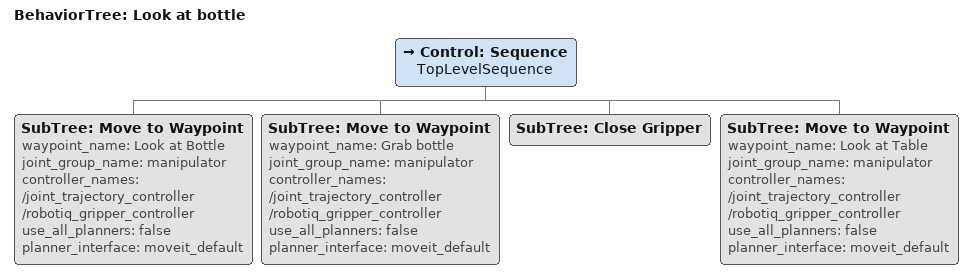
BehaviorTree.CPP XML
<root BTCPP_format="4" main_tree_to_execute="Look at bottle">
  <BehaviorTree ID="Look at bottle" _description="">
    <Control ID="Sequence" name="TopLevelSequence">
      <SubTree
        ID="Move to Waypoint"
        waypoint_name="Look at Bottle"
        joint_group_name="manipulator"
        controller_names="/joint_trajectory_controller /robotiq_gripper_controller"
        use_all_planners="false"
        planner_interface="moveit_default"
      />
      <SubTree
        ID="Move to Waypoint"
        waypoint_name="Grab bottle"
        joint_group_name="manipulator"
        controller_names="/joint_trajectory_controller /robotiq_gripper_controller"
        use_all_planners="false"
        planner_interface="moveit_default"
      />
      <SubTree ID="Close Gripper" />
      <SubTree
        ID="Move to Waypoint"
        waypoint_name="Look at Table"
        joint_group_name="manipulator"
        controller_names="/joint_trajectory_controller /robotiq_gripper_controller"
        use_all_planners="false"
        planner_interface="moveit_default"
      />
    </Control>
  </BehaviorTree>
</root>
